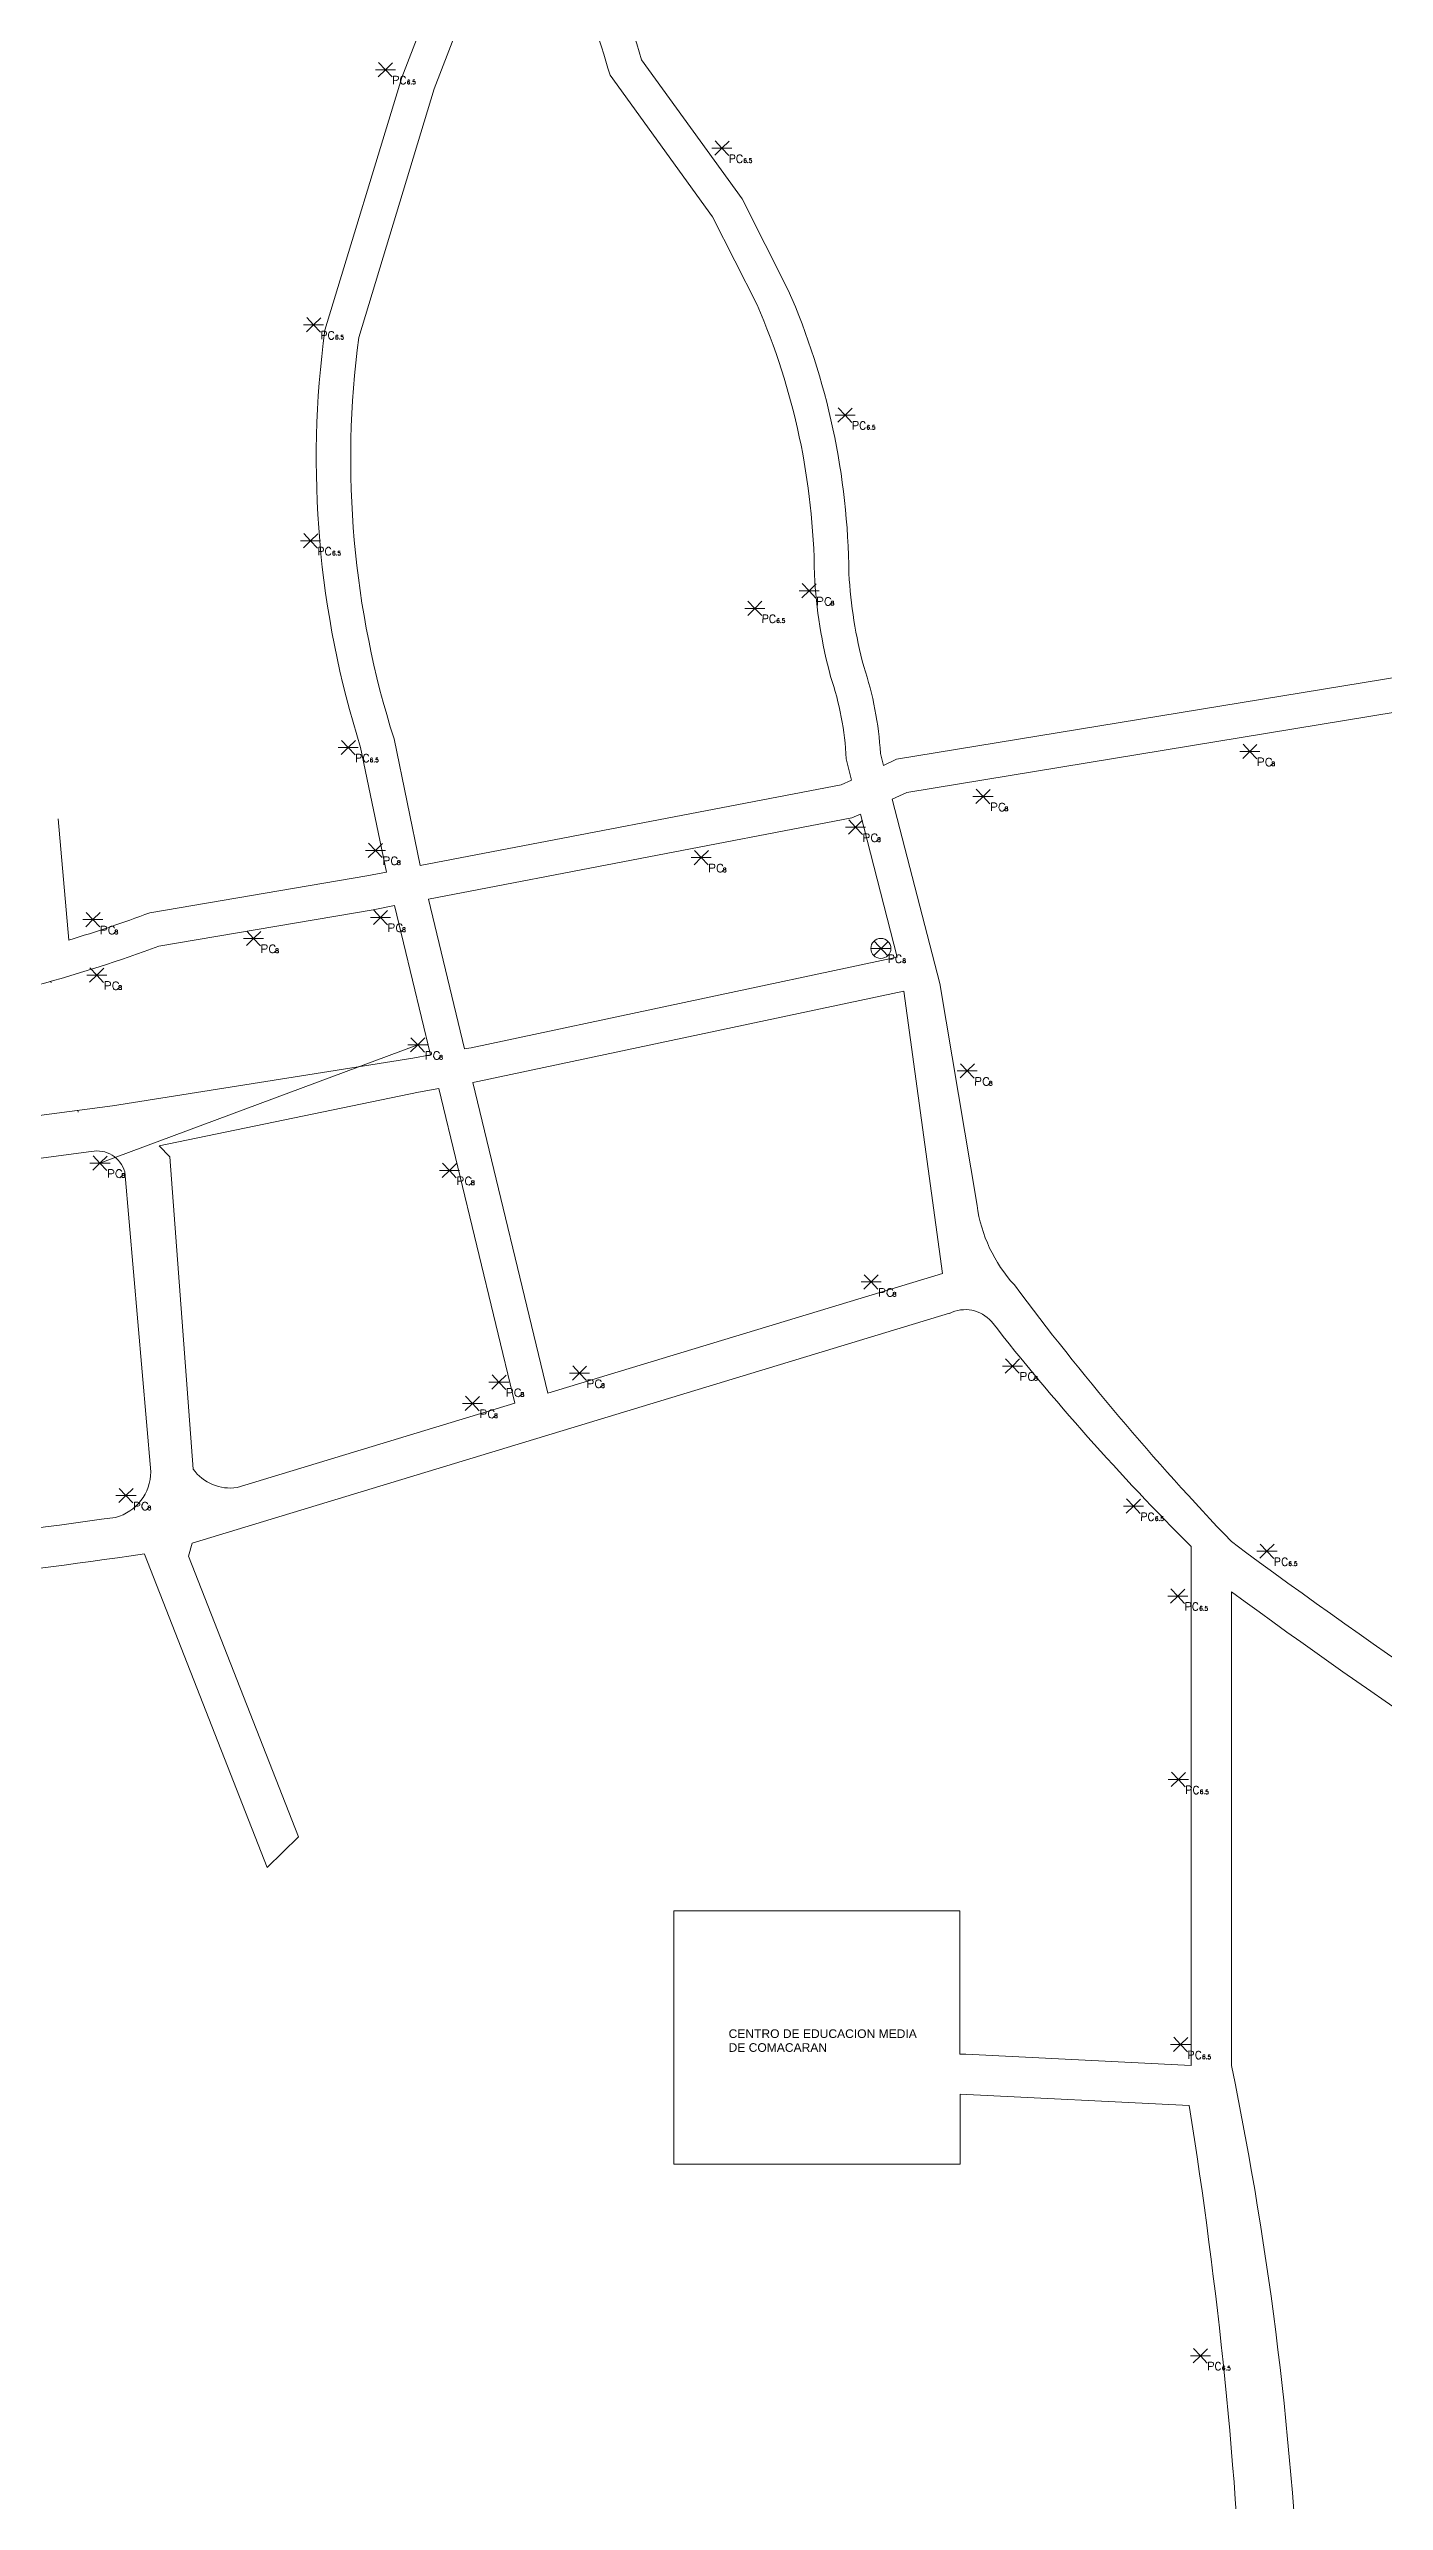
# Model space of a CAD drawing. Header units: metres. Extents: x 383199 to 385363, y 1493349 to 1497259.
# Drawn here: x 384603.7 to 384835.8, y 1496571.1 to 1496997.4 of the extents above; entities that cross this region are included whole.
import ezdxf

# ---------------------------------------------------------------- set-up
doc = ezdxf.new("R2010")
doc.units = ezdxf.units.M
for name, color, linetype, lineweight in [('_ADDRESSDIBUJO', 7, 'Continuous', 0), ('_LOTLINE', 4, 'Continuous', 0), ('_POLEPED', 7, 'Continuous', 0), ('_STRAND', 3, 'Continuous', 0)]:
    doc.layers.add(name, color=color, linetype=linetype, lineweight=lineweight)
doc.styles.add('ROMANS', font='romans.shx', dxfattribs={"height": 0.2})
doc.styles.get("Standard").update_dxf_attribs({"font": 'arial.ttf'})
doc.styles.add('StrandDistance0', font='ENGINEERING.shx', dxfattribs={"height": 1.5})

# ---------------------------------------------------------------- blocks, each defined once
blk = doc.blocks.new('*U33')
at = {"layer": '_POLEPED', "linetype": 'Continuous'}
blk.add_line((206328.6, 1519837.21), (206328.59, 1519835.82), dxfattribs=at)
at = {"layer": '_POLEPED', "linetype": 'Continuous', "flags": 128}
blk.add_lwpolyline([(206328.6, 1519837.21), (206329.19, 1519837.21), (206329.39, 1519837.14), (206329.46, 1519837.07), (206329.52, 1519836.94), (206329.52, 1519836.74), (206329.46, 1519836.61), (206329.39, 1519836.54), (206329.19, 1519836.48), (206328.59, 1519836.48)], dxfattribs=at)
blk = doc.blocks.new('PC8_E')
at = {"layer": '_POLEPED', "color": 1}
for p, q in [((-1.74, 0), (0, 0)), ((-1.24, -1.22), (0, 0)), ((-1.19, 1.27), (0, 0)), ((0, 0), (1.24, 1.22)), ((0, 0), (1.74, 0)), ((0, 0), (1.19, -1.27))]:
    blk.add_line(p, q, dxfattribs=at)
at = {"layer": '_POLEPED', "linetype": 'Continuous', "flags": 128}
for points in [[(3.77, -1.47), (3.71, -1.34), (3.57, -1.2), (3.44, -1.13), (3.18, -1.13), (3.04, -1.2), (2.91, -1.33), (2.84, -1.46), (2.78, -1.66), (2.77, -1.99), (2.84, -2.19), (2.9, -2.32), (3.04, -2.46), (3.17, -2.52), (3.43, -2.53), (3.57, -2.46), (3.7, -2.33), (3.77, -2.2)], [(4, -1.78), (3.9, -1.81), (3.86, -1.88), (3.86, -1.95), (3.9, -2.02), (3.97, -2.06), (4.11, -2.09), (4.21, -2.13), (4.28, -2.2), (4.31, -2.27), (4.31, -2.37), (4.28, -2.44), (4.24, -2.48), (4.14, -2.51), (4, -2.51), (3.89, -2.47), (3.86, -2.44), (3.82, -2.37), (3.83, -2.26), (3.86, -2.19), (3.93, -2.13), (4.04, -2.09), (4.18, -2.06), (4.25, -2.02), (4.28, -1.95), (4.28, -1.88), (4.25, -1.81), (4.14, -1.78), (4, -1.78)]]:
    blk.add_lwpolyline(points, dxfattribs=at)
at = {"layer": '_POLEPED', "linetype": 'Continuous'}
blk.add_blockref('*U33', (-206327.14, -1519838.33), dxfattribs=at)
blk = doc.blocks.new('PC8_N')
at = {"layer": '_POLEPED', "color": 1}
for p, q in [((-1.24, -1.22), (1.24, 1.22)), ((-1.19, 1.27), (1.19, -1.27)), ((-1.74, 0), (1.74, 0))]:
    blk.add_line(p, q, dxfattribs=at)
blk.add_circle((0, 0), 1.74, dxfattribs=at)
at = {"layer": '_POLEPED', "linetype": 'Continuous', "style": 'ROMANS'}
for s, height, p in [('PC', 1.391, (1.18, -2.51)), ('8', 0.732, (3.72, -2.51))]:
    blk.add_text(s, height=height, rotation=359.6478, dxfattribs=at).set_placement(p)
blk = doc.blocks.new('PC6.5')
at = {"layer": '_POLEPED', "color": 1}
for p, q in [((-1.74, 0), (0, 0)), ((-1.24, -1.22), (0, 0)), ((-1.19, 1.27), (0, 0)), ((0, 0), (1.24, 1.22)), ((0, 0), (1.74, 0)), ((0, 0), (1.19, -1.27))]:
    blk.add_line(p, q, dxfattribs=at)
at = {"layer": '_POLEPED', "linetype": 'Continuous', "attachment_point": 7, "rotation": 359.6478, "line_spacing_factor": 0.72, "style": 'StrandDistance0'}
for s, insert, char_height in [('\\Fromans;PC', (1.18, -2.51), 1.3914), ('\\Fromans;6.5', (3.72, -2.51), 0.7317)]:
    blk.add_mtext(s, dxfattribs=dict(at, insert=insert, char_height=char_height))

msp = doc.modelspace()

# ---------------------------------------------------------------- linework, layer by layer
at = {"layer": '_LOTLINE'}
for p, q in [((384690.43, 1496763.7), (384759.01, 1496784.53)), ((384628.6, 1496737.6), (384760.24, 1496777.59)), ((384636.43, 1496747.29), (384684.68, 1496761.95)), ((384628.01, 1496735.37), (384628.6, 1496737.6)), ((384641.66, 1496681.25), (384620.31, 1496735.74)), ((384647.1, 1496686.56), (384628.01, 1496735.37)), ((384802.26, 1496646.83), (384763.12, 1496648.8)), ((384801.91, 1496639.84), (384762.13, 1496641.84))]:
    msp.add_line(p, q, dxfattribs=at)
for points in [[(384748.78, 1496872.87), (384748.25, 1496874.94, 0.066892), (384745.35, 1496890.04, -0.051371), (384742.77, 1496906.23, 0.100919), (384732.23, 1496955.5), (384724.23, 1496971.35), (384706.72, 1496995.55, 0.05507), (384689.01, 1497038.05, -0.364822), (384685.74, 1497044.33), (384684.47, 1497137.71), (384684.47, 1497149.89, 0.125089), (384679.31, 1497173.15, -0.170836), (384671.57, 1497203.21, -0.053118), (384687, 1497257.04)], [(384662.38, 1496854.31), (384657.9, 1496875.95, -0.110435), (384651.7, 1496948.55), (384665.04, 1496992.46), (384677.15, 1497023.91), (384681.78, 1497036.41)], [(384668.26, 1496855.44), (384663.71, 1496877.46, -0.11016), (384657.58, 1496947.27), (384670.71, 1496990.51), (384682.76, 1497021.79), (384686.1, 1497030.79)], [(384743.25, 1496870.32), (384742.29, 1496874.03, 0.070551), (384739.6, 1496888.3, -0.05236), (384736.77, 1496906.04, 0.100852), (384726.8, 1496952.95), (384726.8, 1496952.95), (384719.09, 1496968.22), (384701.25, 1496992.88), (384701.25, 1496992.88, 0.050248), (384686.1, 1497030.79, 0.050248)], [(384748.78, 1496872.87), (384751.06, 1496873.92), (384846.14, 1496889.56, 0.076694), (384947.28, 1496914.59), (385010.48, 1496945.73, -0.030765), (385089.83, 1496986.38, -0.076226), (385136.7, 1496997.08)], [(384750.3, 1496866.97), (384752.84, 1496868.13), (384846.89, 1496883.6, 0.07667), (384949.77, 1496909.12), (385013.34, 1496940.45, -0.030808), (385092.13, 1496980.84, -0.076053), (385137.14, 1496991.1)], [(384607.21, 1496842.49, 0.015298), (384621.28, 1496847.24), (384659, 1496853.67), (384662.38, 1496854.32)], [(384527.54, 1496844.67, -0.304981), (384532.68, 1496850.17), (384556.59, 1496842.33, 0.089056), (384588.66, 1496832.91, 0.108438), (384601.87, 1496834.71, 0.022146), (384622.84, 1496841.42), (384660.07, 1496847.76), (384663.79, 1496848.48)], [(384771.53, 1496782.53, -0.152964), (384765.04, 1496796.36), (384758.55, 1496834.94)], [(384531.23, 1496816.66, 0.058347), (384532.68, 1496806.81, 0.378137), (384539.93, 1496802.1, 0.006274), (384549.95, 1496802.72), (384570.27, 1496806.74), (384586.14, 1496809.88), (384614.78, 1496813.69), (384666.97, 1496821.97), (384670.06, 1496822.52)], [(384621.41, 1496750.05), (384616.9, 1496802.18, 0.396025), (384611.09, 1496805.72)], [(384809.26, 1496737.9, -0.030568), (384771.53, 1496782.53)], [(384802.26, 1496646.83), (384802.26, 1496737.06, -0.030393), (384767.56, 1496776.15)], [(384809.26, 1496737.9, 0.046568), (384975.23, 1496636.97)], [(384809.26, 1496729.19, 0.045331), (384972.16, 1496630.68, 0.046568)], [(384816.9, 1496447.63, 0.082757), (384809.26, 1496646.83)], [(384660.91, 1496332.87, -0.068138), (384731.56, 1496387.42, 0.06628), (384795.91, 1496430.36, 0.159186), (384809.85, 1496448.61, 0.058757), (384801.91, 1496639.84)]]:
    msp.add_lwpolyline(points, format="xyb", dxfattribs=at)
for points in [[(384668.26, 1496855.44), (384741.42, 1496869.48), (384743.25, 1496870.32)], [(384669.69, 1496849.61), (384743.27, 1496863.72), (384744.77, 1496864.41)], [(384675.97, 1496823.58), (384677.11, 1496823.78), (384751.18, 1496839.51), (384744.77, 1496864.41)], [(384758.55, 1496834.94), (384750.3, 1496866.97)], [(384607.21, 1496842.49), (384605.32, 1496863.6)], [(384670.06, 1496822.52), (384663.79, 1496848.48)], [(384675.97, 1496823.58), (384669.69, 1496849.61)], [(384604.14, 1496835.08), (384604.03, 1496835.31)], [(384677.38, 1496817.74), (384678.26, 1496817.9), (384752.33, 1496833.62)], [(384759.01, 1496784.53), (384752.33, 1496833.62)], [(384690.43, 1496763.7), (384677.38, 1496817.74)], [(384608.79, 1496812.59), (384608.73, 1496812.89)], [(384622.9, 1496806.71), (384667.97, 1496816.05), (384671.47, 1496816.68)], [(384684.68, 1496761.95), (384671.47, 1496816.68)], [(384537.27, 1496732.52), (384537.27, 1496732.52), (384534.4, 1496792.69), (384534.4, 1496792.69), (384568.79, 1496798.5), (384584.46, 1496802.17), (384611.09, 1496805.72)], [(384628.79, 1496750.5), (384624.76, 1496804.8), (384622.9, 1496806.71)], [(384809.26, 1496646.83), (384809.26, 1496729.19)], [(384641.66, 1496681.25), (384647.1, 1496686.56)], [(384762.13, 1496641.84), (384762.13, 1496629.63), (384712.34, 1496629.63), (384712.34, 1496673.72), (384762.03, 1496673.72), (384762.03, 1496648.8), (384763.12, 1496648.8)]]:
    msp.add_lwpolyline(points, dxfattribs=at)
for centre, radius, start, end in [((384762.97, 1496772.12), 6.11, 41.3298, 116.544), ((384613.18, 1496750.05), 8.23, 285.029, 0), ((384635.26, 1496755.21), 8, 216.081, 278.4524), ((384298.57, 1499018.28), 2298.1, 275.96183, 277.92232), ((384298.57, 1499018.28), 2305.1, 276.15789, 278.02354)]:
    msp.add_arc(centre, radius, start, end, dxfattribs=at)
at = {"layer": '_STRAND'}
msp.add_line((384612.6, 1496803.7), (384667.82, 1496824.25), dxfattribs=at)

# ---------------------------------------------------------------- block references
msp.add_blockref('PC6.5', (384815.44, 1496736.21))
at = {"layer": '_POLEPED'}
for name, p in [('PC6.5', (384662.2, 1496993.83)), ('PC6.5', (384720.69, 1496980.17)), ('PC6.5', (384649.72, 1496949.46)), ('PC6.5', (384742.1, 1496933.78)), ('PC6.5', (384649.2, 1496911.91)), ('PC8_E', (384735.84, 1496903.21)), ('PC6.5', (384726.42, 1496900.17)), ('PC6.5', (384655.76, 1496875.95)), ('PC8_E', (384812.46, 1496875.27)), ('PC8_E', (384766.08, 1496867.45)), ('PC8_E', (384743.92, 1496862.1)), ('PC8_E', (384660.47, 1496858.09)), ('PC8_E', (384717.1, 1496856.82)), ('PC8_E', (384611.37, 1496846.04)), ('PC8_E', (384661.36, 1496846.43)), ('PC8_E', (384639.29, 1496842.78)), ('PC8_N', (384748.33, 1496841.04)), ('PC8_E', (384612.04, 1496836.38)), ('PC8_E', (384667.82, 1496824.25)), ('PC8_E', (384612.6, 1496803.7)), ('PC8_E', (384617.12, 1496745.89)), ('PC6.5', (384800.03, 1496696.53)), ('PC6.5', (384800.43, 1496650.45)), ('PC6.5', (384803.86, 1496596.34))]:
    msp.add_blockref(name, p, dxfattribs=at)
at = {"layer": '_STRAND'}
for name, p in [('PC8_E', (384763.35, 1496819.73)), ('PC8_E', (384673.34, 1496802.43)), ('PC8_E', (384746.62, 1496783.04)), ('PC8_E', (384681.93, 1496765.62)), ('PC8_E', (384695.95, 1496767.17)), ('PC8_E', (384771.2, 1496768.43)), ('PC8_E', (384677.34, 1496761.92)), ('PC6.5', (384792.23, 1496744.04)), ('PC6.5', (384799.93, 1496728.43))]:
    msp.add_blockref(name, p, dxfattribs=at)

# ---------------------------------------------------------------- texts
at = {"layer": '_ADDRESSDIBUJO'}
for s, p in [('CENTRO DE EDUCACION MEDIA', (384721.86, 1496651.59)), ('DE COMACARAN', (384721.86, 1496649.18))]:
    msp.add_text(s, height=1.5, dxfattribs=at).set_placement(p)

doc.saveas('drawing.dxf')
